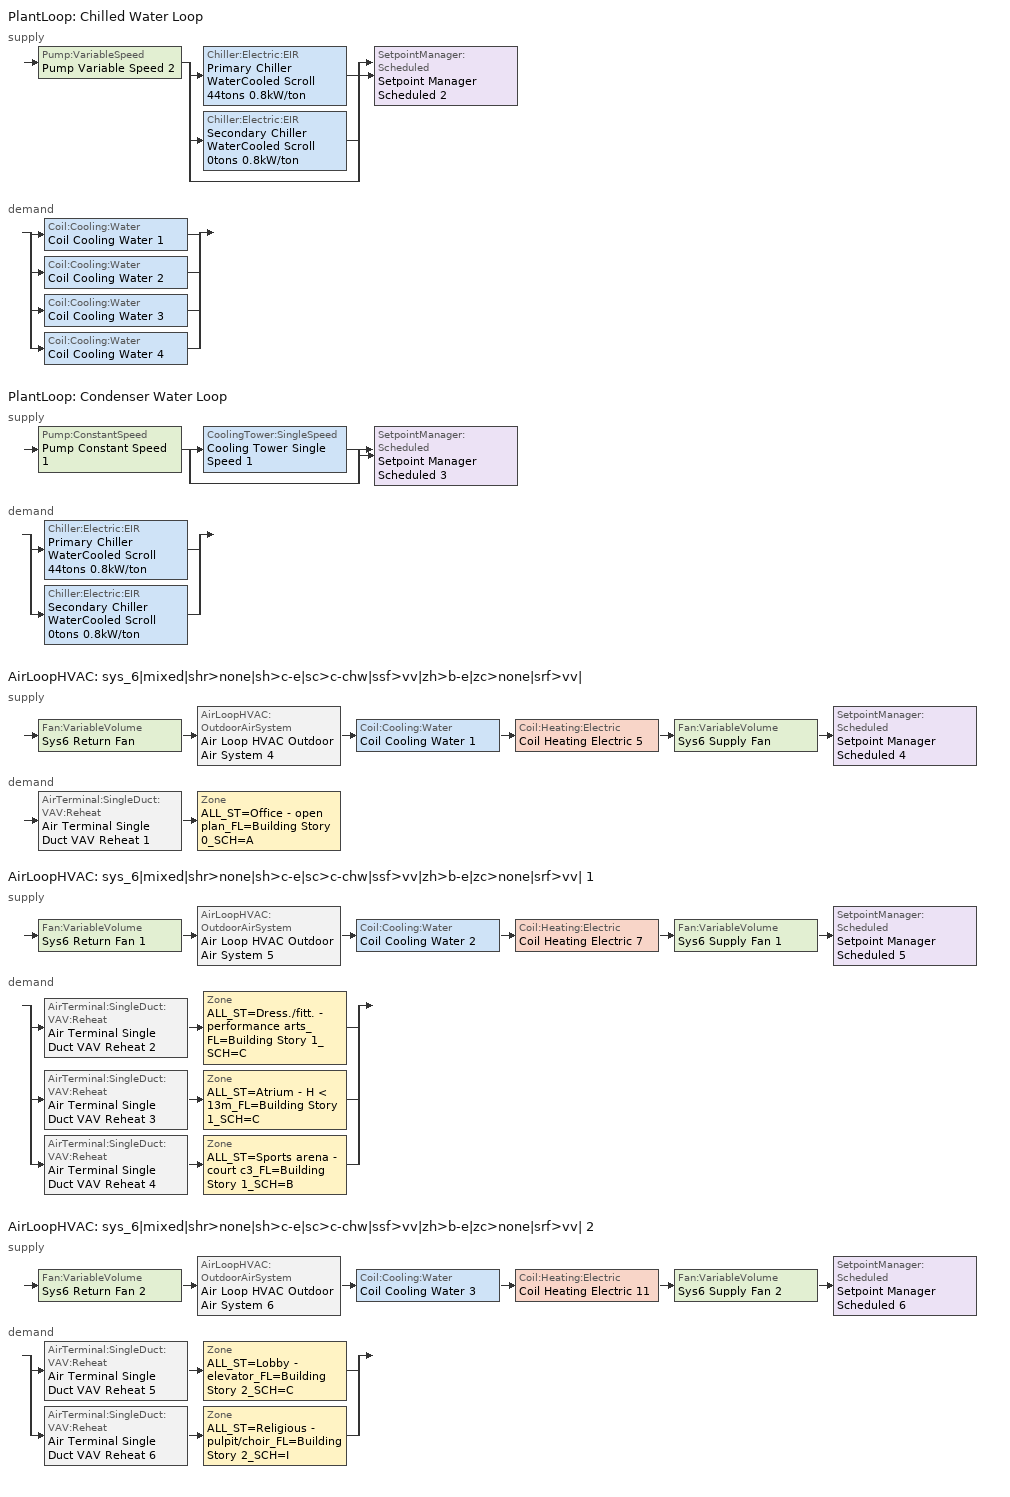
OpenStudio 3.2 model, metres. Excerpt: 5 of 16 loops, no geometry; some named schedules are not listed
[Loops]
PlantLoop 'Chilled Water Loop'
 supply: Pump:VariableSpeed 'Pump Variable Speed 2' > split
  | Chiller:Electric:EIR 'Primary Chiller WaterCooled Scroll 44tons 0.8kW/ton'
  | Chiller:Electric:EIR 'Secondary Chiller WaterCooled Scroll 0tons 0.8kW/ton'
  | bypass
  join > SetpointManager:Scheduled 'Setpoint Manager Scheduled 2'
 demand: split
  | Coil:Cooling:Water 'Coil Cooling Water 1'
  | Coil:Cooling:Water 'Coil Cooling Water 2'
  | Coil:Cooling:Water 'Coil Cooling Water 3'
  | Coil:Cooling:Water 'Coil Cooling Water 4'
PlantLoop 'Condenser Water Loop'
 supply: Pump:ConstantSpeed 'Pump Constant Speed 1' > split
  | CoolingTower:SingleSpeed 'Cooling Tower Single Speed 1'
  | bypass
  join > SetpointManager:Scheduled 'Setpoint Manager Scheduled 3'
 demand: split
  | Chiller:Electric:EIR 'Primary Chiller WaterCooled Scroll 44tons 0.8kW/ton'
  | Chiller:Electric:EIR 'Secondary Chiller WaterCooled Scroll 0tons 0.8kW/ton'
AirLoopHVAC 'sys_6|mixed|shr>none|sh>c-e|sc>c-chw|ssf>vv|zh>b-e|zc>none|srf>vv|'
 supply: Fan:VariableVolume 'Sys6 Return Fan' > AirLoopHVAC:OutdoorAirSystem 'Air Loop HVAC Outdoor Air System 4' > Coil:Cooling:Water 'Coil Cooling Water 1' > Coil:Heating:Electric 'Coil Heating Electric 5' > Fan:VariableVolume 'Sys6 Supply Fan' > SetpointManager:Scheduled 'Setpoint Manager Scheduled 4'
 demand: AirTerminal:SingleDuct:VAV:Reheat 'Air Terminal Single Duct VAV Reheat 1' > Zone 'ALL_ST=Office - open plan_FL=Building Story 0_SCH=A'
AirLoopHVAC 'sys_6|mixed|shr>none|sh>c-e|sc>c-chw|ssf>vv|zh>b-e|zc>none|srf>vv| 1'
 supply: Fan:VariableVolume 'Sys6 Return Fan 1' > AirLoopHVAC:OutdoorAirSystem 'Air Loop HVAC Outdoor Air System 5' > Coil:Cooling:Water 'Coil Cooling Water 2' > Coil:Heating:Electric 'Coil Heating Electric 7' > Fan:VariableVolume 'Sys6 Supply Fan 1' > SetpointManager:Scheduled 'Setpoint Manager Scheduled 5'
 demand: split
  | AirTerminal:SingleDuct:VAV:Reheat 'Air Terminal Single Duct VAV Reheat 2' > Zone 'ALL_ST=Dress./fitt. - performance arts_FL=Building Story 1_SCH=C'
  | AirTerminal:SingleDuct:VAV:Reheat 'Air Terminal Single Duct VAV Reheat 3' > Zone 'ALL_ST=Atrium - H < 13m_FL=Building Story 1_SCH=C'
  | AirTerminal:SingleDuct:VAV:Reheat 'Air Terminal Single Duct VAV Reheat 4' > Zone 'ALL_ST=Sports arena - court c3_FL=Building Story 1_SCH=B'
AirLoopHVAC 'sys_6|mixed|shr>none|sh>c-e|sc>c-chw|ssf>vv|zh>b-e|zc>none|srf>vv| 2'
 supply: Fan:VariableVolume 'Sys6 Return Fan 2' > AirLoopHVAC:OutdoorAirSystem 'Air Loop HVAC Outdoor Air System 6' > Coil:Cooling:Water 'Coil Cooling Water 3' > Coil:Heating:Electric 'Coil Heating Electric 11' > Fan:VariableVolume 'Sys6 Supply Fan 2' > SetpointManager:Scheduled 'Setpoint Manager Scheduled 6'
 demand: split
  | AirTerminal:SingleDuct:VAV:Reheat 'Air Terminal Single Duct VAV Reheat 5' > Zone 'ALL_ST=Lobby - elevator_FL=Building Story 2_SCH=C'
  | AirTerminal:SingleDuct:VAV:Reheat 'Air Terminal Single Duct VAV Reheat 6' > Zone 'ALL_ST=Religious - pulpit/choir_FL=Building Story 2_SCH=I'
[Sizing:Zone] Zone Cooling Design Supply Air Temperature Input Method=TemperatureDifference; Zone Cooling Design Supply Air Temperature {C}=14; Zone Cooling Design Supply Air Temperature Difference {deltaC}=11; Zone Heating Design Supply Air Temperature Input Method=TemperatureDifference; Zone Heating Design Supply Air Temperature {C}=40; Zone Heating Design Supply Air Temperature Difference {deltaC}=21; Zone Cooling Design Supply Air Humidity Ratio {kg-H2O/kg-air}=0.0085; Zone Heating Design Supply Air Humidity Ratio {kg-H2O/kg-air}=0.008; Zone Heating Sizing Factor=1.3; Zone Cooling Sizing Factor=1.1; Cooling Design Air Flow Method=DesignDay; Heating Design Air Flow Method=DesignDay; Account for Dedicated Outdoor Air System=No; Dedicated Outdoor Air System Control Strategy=NeutralSupplyAir; Dedicated Outdoor Air Low Setpoint Temperature for Design {C}=autosize; Dedicated Outdoor Air High Setpoint Temperature for Design {C}=autosize
ALL_ST=Atrium - H < 13m_FL=Building Story 1_SCH=C; ALL_ST=Sports arena - court c3_FL=Building Story 1_SCH=B; ALL_ST=Office - open plan_FL=Building Story 0_SCH=A; ALL_ST=Dress./fitt. - performance arts_FL=Building Story 1_SCH=C; ALL_ST=Lobby - elevator_FL=Building Story 2_SCH=C; ALL_ST=Religious - pulpit/choir_FL=Building Story 2_SCH=I
[Zone equipment]
ALL_ST=Atrium - H < 13m_FL=Building Story 1_SCH=C: Zone HVAC Baseboard Convective Electric 12, Air Terminal Single Duct VAV Reheat 3
ALL_ST=Sports arena - court c3_FL=Building Story 1_SCH=B: Zone HVAC Baseboard Convective Electric 13, Air Terminal Single Duct VAV Reheat 4
ALL_ST=Office - open plan_FL=Building Story 0_SCH=A: Zone HVAC Baseboard Convective Electric 10, Air Terminal Single Duct VAV Reheat 1
ALL_ST=Dress./fitt. - performance arts_FL=Building Story 1_SCH=C: Zone HVAC Baseboard Convective Electric 11, Air Terminal Single Duct VAV Reheat 2
ALL_ST=Lobby - elevator_FL=Building Story 2_SCH=C: Zone HVAC Baseboard Convective Electric 14, Air Terminal Single Duct VAV Reheat 5
ALL_ST=Religious - pulpit/choir_FL=Building Story 2_SCH=I: Zone HVAC Baseboard Convective Electric 15, Air Terminal Single Duct VAV Reheat 6
[PlantLoop] Glycol Concentration=0; Plant Loop Volume {m3}=Autocalculate; Load Distribution Scheme=Optimal
Chilled Water Loop; Condenser Water Loop
[Sizing:Plant] Loop Design Temperature Difference {deltaC}=6; Sizing Option=NonCoincident; Zone Timesteps in Averaging Window=1; Coincident Sizing Factor Mode=None
Name | Loop Type | Design Loop Exit Temperature {C}
Chilled Water Loop | Cooling | 7
Condenser Water Loop | Condenser | 29
[Pump:VariableSpeed]
Pump Variable Speed 2: Motor Efficiency=0.865; Pump Control Type=Intermittent; Skin Loss Radiative Fraction=0.5; Design Power Sizing Method=PowerPerFlowPerPressure; Design Electric Power per Unit Flow Rate {W/(m3/s)}=348701.1; Design Shaft Power per Unit Flow Rate per Unit Head {W-s/m3-Pa}=1.28205; Design Minimum Flow Rate Fraction=0
[AirLoopHVAC] Design Supply Air Flow Rate {m3/s}=autosize; Design Return Air Flow Fraction of Supply Air Flow=1
Name | Availability Schedule
sys_6|mixed|shr>none|sh>c-e|sc>c-chw|ssf>vv|zh>b-e|zc>none|srf>vv| | sys_6|mixed|shr>none|sh>c-e|sc>c-chw|ssf>vv|zh>b-e|zc>none|srf>vv| Occ Sch
sys_6|mixed|shr>none|sh>c-e|sc>c-chw|ssf>vv|zh>b-e|zc>none|srf>vv| 1 | sys_6|mixed|shr>none|sh>c-e|sc>c-chw|ssf>vv|zh>b-e|zc>none|srf>vv| 1 Occ Sch
sys_6|mixed|shr>none|sh>c-e|sc>c-chw|ssf>vv|zh>b-e|zc>none|srf>vv| 2 | sys_6|mixed|shr>none|sh>c-e|sc>c-chw|ssf>vv|zh>b-e|zc>none|srf>vv| 2 Occ Sch
[Sizing:System] Type of Load to Size On=Sensible; Design Outdoor Air Flow Rate {m3/s}=Autosize; Central Heating Maximum System Air Flow Ratio=0.3; Preheat Design Temperature {C}=7; Preheat Design Humidity Ratio {kg-H2O/kg-Air}=0.008; Precool Design Temperature {C}=12.8; Precool Design Humidity Ratio {kg-H2O/kg-Air}=0.008; Central Cooling Design Supply Air Temperature {C}=13; Central Heating Design Supply Air Temperature {C}=13.1; Sizing Option=NonCoincident; 100% Outdoor Air in Cooling=No; 100% Outdoor Air in Heating=No; Central Cooling Design Supply Air Humidity Ratio {kg-H2O/kg-Air}=0.0085; Central Heating Design Supply Air Humidity Ratio {kg-H2O/kg-Air}=0.008; Cooling Design Air Flow Method=DesignDay; Cooling Design Air Flow Rate {m3/s}=0; Heating Design Air Flow Method=DesignDay; Heating Design Air Flow Rate {m3/s}=0; System Outdoor Air Method=ZoneSum; Zone Maximum Outdoor Air Fraction=1; Cooling Supply Air Flow Rate Per Floor Area {m3/s-m2}=0.00996765; Cooling Fraction of Autosized Cooling Supply Air Flow Rate=1; Cooling Supply Air Flow Rate Per Unit Cooling Capacity {m3/s-W}=3.94755e-05; Heating Supply Air Flow Rate Per Floor Area {m3/s-m2}=0.00996765; Heating Fraction of Autosized Heating Supply Air Flow Rate=1; Heating Fraction of Autosized Cooling Supply Air Flow Rate=1; Heating Supply Air Flow Rate Per Unit Heating Capacity {m3/s-W}=3.15882e-05; Cooling Design Capacity Method=CoolingDesignCapacity; Cooling Design Capacity {W}=autosize; Cooling Design Capacity Per Floor Area {W/m2}=234.7; Fraction of Autosized Cooling Design Capacity=1; Heating Design Capacity Method=HeatingDesignCapacity; Heating Design Capacity {W}=autosize; Heating Design Capacity Per Floor Area {W/m2}=157; Fraction of Autosized Heating Design Capacity=1; Central Cooling Capacity Control Method=OnOff
sys_6|mixed|shr>none|sh>c-e|sc>c-chw|ssf>vv|zh>b-e|zc>none|srf>vv|; sys_6|mixed|shr>none|sh>c-e|sc>c-chw|ssf>vv|zh>b-e|zc>none|srf>vv| 1; sys_6|mixed|shr>none|sh>c-e|sc>c-chw|ssf>vv|zh>b-e|zc>none|srf>vv| 2
[Coil:Heating:Electric] Availability Schedule=Always On Discrete
Coil Heating Electric 5; Coil Heating Electric 6; Coil Heating Electric 7; Coil Heating Electric 8; Coil Heating Electric 9; Coil Heating Electric 10; Coil Heating Electric 11; Coil Heating Electric 12; Coil Heating Electric 13
[Controller:OutdoorAir] Minimum Outdoor Air Flow Rate {m3/s}=autosize; Maximum Outdoor Air Flow Rate {m3/s}=Autosize; Economizer Control Action Type=ModulateFlow; Lockout Type=NoLockout; Minimum Limit Type=FixedMinimum; High Humidity Control=No; Heat Recovery Bypass Control Type=BypassWhenWithinEconomizerLimits
Name | Economizer Control Type | Economizer Maximum Limit Dry-Bulb Temperature {C} | Economizer Maximum Limit Enthalpy {J/kg} | Economizer Minimum Limit Dry-Bulb Temperature {C} | Minimum Outdoor Air Schedule | Controller Mechanical Ventilation
Controller Outdoor Air 4 | NoEconomizer | 28 | 64000 | -100 | sys_6|mixed|shr>none|sh>c-e|sc>c-chw|ssf>vv|zh>b-e|zc>none|srf>vv| Occ Sch | Controller Mechanical Ventilation 4
Controller Outdoor Air 5 | DifferentialEnthalpy |  |  |  | sys_6|mixed|shr>none|sh>c-e|sc>c-chw|ssf>vv|zh>b-e|zc>none|srf>vv| 1 Occ Sch | Controller Mechanical Ventilation 5
Controller Outdoor Air 6 | DifferentialEnthalpy |  |  |  | sys_6|mixed|shr>none|sh>c-e|sc>c-chw|ssf>vv|zh>b-e|zc>none|srf>vv| 2 Occ Sch | Controller Mechanical Ventilation 6
[Controller:MechanicalVentilation] Availability Schedule=Always On Discrete; System Outdoor Air Method=ZoneSum
Controller Mechanical Ventilation 4; Controller Mechanical Ventilation 5; Controller Mechanical Ventilation 6
[AirLoopHVAC:OutdoorAirSystem]
Name | Controller
Air Loop HVAC Outdoor Air System 4 | Controller Outdoor Air 4
Air Loop HVAC Outdoor Air System 5 | Controller Outdoor Air 5
Air Loop HVAC Outdoor Air System 6 | Controller Outdoor Air 6
[SetpointManager:Scheduled] Control Variable=Temperature
Name | Schedule
Setpoint Manager Scheduled 2 | CHW Temp
Setpoint Manager Scheduled 3 | CW Temp
Setpoint Manager Scheduled 4 | Supply Air Temp
Setpoint Manager Scheduled 5 | Supply Air Temp 1
Setpoint Manager Scheduled 6 | Supply Air Temp 2
[ZoneHVAC:Baseboard:Convective:Electric] Availability Schedule=Always On Discrete; Nominal Capacity {W}=autosize; Efficiency=1
Zone HVAC Baseboard Convective Electric 10; Zone HVAC Baseboard Convective Electric 11; Zone HVAC Baseboard Convective Electric 12; Zone HVAC Baseboard Convective Electric 13; Zone HVAC Baseboard Convective Electric 14; Zone HVAC Baseboard Convective Electric 15
[Chiller:Electric:EIR] Reference COP {W/W}=4.5032; Reference Chilled Water Flow Rate {m3/s}=Autosize; Cooling Capacity Function of Temperature Curve=WaterCooled_Scroll_CAPFT_NECB2011; Electric Input to Cooling Output Ratio Function of Temperature Curve=WaterCooled_Scroll_EIRFT_NECB2011; Electric Input to Cooling Output Ratio Function of Part Load Ratio Curve=WaterCooled_Scroll_EIRFPLR_NECB2011; Minimum Part Load Ratio=0.25; Minimum Unloading Ratio=0.25; Condenser Type=WaterCooled; Chiller Flow Mode=LeavingSetpointModulated; Design Heat Recovery Water Flow Rate {m3/s}=Autosize; Sizing Factor=1; Basin Heater Capacity {W/K}=0; Basin Heater Setpoint Temperature {C}=10; Condenser Heat Recovery Relative Capacity Fraction=1
Name | Reference Capacity {W}
Primary Chiller WaterCooled Scroll 44tons 0.8kW/ton | 155192
Secondary Chiller WaterCooled Scroll 0tons 0.8kW/ton | 0.001
[Pump:ConstantSpeed]
Pump Constant Speed 1: Rated Flow Rate {m3/s}=autosize; Rated Pump Head {Pa}=179352; Rated Power Consumption {W}=autosize; Motor Efficiency=0.895; Fraction of Motor Inefficiencies to Fluid Stream=0; Pump Control Type=Intermittent; Design Power Sizing Method=PowerPerFlowPerPressure; Design Electric Power per Unit Flow Rate {W/(m3/s)}=348701.1; Design Shaft Power per Unit Flow Rate per Unit Head {W-s/m3-Pa}=1.28205
[CoolingTower:SingleSpeed]
Cooling Tower Single Speed 1: Design Water Flow Rate {m3/s}=autosize; Design Air Flow Rate {m3/s}=autosize; Fan Power at Design Air Flow Rate {W}=autosize; U-Factor Times Area Value at Design Air Flow Rate {W/K}=autosize; Air Flow Rate in Free Convection Regime {m3/s}=autosize; U-Factor Times Area Value at Free Convection Air Flow Rate {W/K}=autosize; Performance Input Method=UFactorTimesAreaAndDesignWaterFlowRate; Free Convection Capacity {W}=0; Basin Heater Capacity {W/K}=0; Evaporation Loss Mode=LossFactor; Evaporation Loss Factor {percent/K}=0.2; Drift Loss Percent {percent}=0.008; Blowdown Calculation Mode=ConcentrationRatio; Blowdown Concentration Ratio=3; Capacity Control=FanCycling; Number of Cells=1; Cell Control=MinimalCell; Cell Minimum  Water Flow Rate Fraction=0.33; Cell Maximum Water Flow Rate Fraction=2.5; Sizing Factor=1; Free Convection Air Flow Rate Sizing Factor=0.1; Free Convection U-Factor Times Area Value Sizing Factor=0.1; Heat Rejection Capacity and Nominal Capacity Sizing Ratio=1.25; Free Convection Nominal Capacity Sizing Factor=0.1; Design Inlet Air Dry-Bulb Temperature {C}=35; Design Inlet Air Wet-Bulb Temperature {C}=24; Design Approach Temperature {deltaC}=5; Design Range Temperature {deltaC}=6
[Fan:VariableVolume] Availability Schedule=Always On Discrete; Maximum Flow Rate {m3/s}=Autosize; Fan Power Minimum Flow Rate Input Method=Fraction; Fan Power Minimum Flow Fraction=0.68; Fan Power Minimum Air Flow Rate {m3/s}=0; Motor In Airstream Fraction=1; Fan Power Coefficient 1=-2.4176; Fan Power Coefficient 2=9.5874; Fan Power Coefficient 3=-11.559; Fan Power Coefficient 4=5.4009; Fan Power Coefficient 5=0
Name | Fan Total Efficiency | Pressure Rise {Pa} | Motor Efficiency
Sys6 Supply Fan; Sys6 Supply Fan 1; Sys6 Supply Fan 2 | 0.549965 | 1000 | 0.8461
Sys6 Return Fan; Sys6 Return Fan 1; Sys6 Return Fan 2 | 0.299975 | 250 | 0.4615
[Coil:Cooling:Water] Availability Schedule=Always On Discrete
Coil Cooling Water 1; Coil Cooling Water 2; Coil Cooling Water 3; Coil Cooling Water 4
[Controller:WaterCoil] Action=Reverse; Minimum Actuated Flow {m3/s}=0
Name | Water Coil
Controller Water Coil 1 | Coil Cooling Water 1
Controller Water Coil 2 | Coil Cooling Water 2
Controller Water Coil 3 | Coil Cooling Water 3
Controller Water Coil 4 | Coil Cooling Water 4
[AirTerminal:SingleDuct:VAV:Reheat] Availability Schedule=Always On Discrete; Maximum Air Flow Rate {m3/s}=AutoSize; Zone Minimum Air Flow Input Method=Constant; Constant Minimum Air Flow Fraction=0.3; Maximum Hot Water or Steam Flow Rate {m3/s}=AutoSize; Minimum Hot Water or Steam Flow Rate {m3/s}=0; Convergence Tolerance=0.001; Damper Heating Action=Normal; Maximum Flow per Zone Floor Area During Reheat {m3/s-m2}=AutoSize; Maximum Reheat Air Temperature {C}=43; Control For Outdoor Air=No
Name | Fixed Minimum Air Flow Rate {m3/s} | Reheat Coil | Maximum Flow Fraction During Reheat
Air Terminal Single Duct VAV Reheat 1 | 0.129904 | Coil Heating Electric 6 | AutoSize
Air Terminal Single Duct VAV Reheat 2 | 0.129904 | Coil Heating Electric 8 | 0.5
Air Terminal Single Duct VAV Reheat 3 | 0.3 | Coil Heating Electric 9 | 0.5
Air Terminal Single Duct VAV Reheat 4 | 0.6 | Coil Heating Electric 10 | 0.5
Air Terminal Single Duct VAV Reheat 5 | 0.8 | Coil Heating Electric 12 | 0.5
Air Terminal Single Duct VAV Reheat 6 | 0.6 | Coil Heating Electric 13 | 0.5
[Schedule:Ruleset]
Name | Default Day Schedule | Summer Design Day Schedule | Winter Design Day Schedule
CHW Temp | Schedule Day 4
CW Temp | Schedule Day 5
Supply Air Temp | Supply Air Temp Default
Supply Air Temp 1 | Supply Air Temp Default 1
Supply Air Temp 2 | Supply Air Temp Default 2
sys_6|mixed|shr>none|sh>c-e|sc>c-chw|ssf>vv|zh>b-e|zc>none|srf>vv| Occ Sch | sys_6|mixed|shr>none|sh>c-e|sc>c-chw|ssf>vv|zh>b-e|zc>none|srf>vv| Occ Sch Default | sys_6|mixed|shr>none|sh>c-e|sc>c-chw|ssf>vv|zh>b-e|zc>none|srf>vv| Occ Sch Summer Design Day | sys_6|mixed|shr>none|sh>c-e|sc>c-chw|ssf>vv|zh>b-e|zc>none|srf>vv| Occ Sch Winter Design Day
sys_6|mixed|shr>none|sh>c-e|sc>c-chw|ssf>vv|zh>b-e|zc>none|srf>vv| 1 Occ Sch | sys_6|mixed|shr>none|sh>c-e|sc>c-chw|ssf>vv|zh>b-e|zc>none|srf>vv| 1 Occ Sch Default | sys_6|mixed|shr>none|sh>c-e|sc>c-chw|ssf>vv|zh>b-e|zc>none|srf>vv| 1 Occ Sch Summer Design Day | sys_6|mixed|shr>none|sh>c-e|sc>c-chw|ssf>vv|zh>b-e|zc>none|srf>vv| 1 Occ Sch Winter Design Day
sys_6|mixed|shr>none|sh>c-e|sc>c-chw|ssf>vv|zh>b-e|zc>none|srf>vv| 2 Occ Sch | sys_6|mixed|shr>none|sh>c-e|sc>c-chw|ssf>vv|zh>b-e|zc>none|srf>vv| 2 Occ Sch Default | sys_6|mixed|shr>none|sh>c-e|sc>c-chw|ssf>vv|zh>b-e|zc>none|srf>vv| 2 Occ Sch Summer Design Day | sys_6|mixed|shr>none|sh>c-e|sc>c-chw|ssf>vv|zh>b-e|zc>none|srf>vv| 2 Occ Sch Winter Design Day
[Schedule:Day]
Schedule Day 4: 1, 0, 7, 2, 0, 7, 3, 0, 7, 4, 0, 7, 5, 0, 7, 6, 0, 7, 7, 0, 7, 8, 0, 7, 9, 0, 7, 10, 0, 7, 11, 0, 7, 12, 0, 7, 13, 0, 7, 14, 0, 7, 15, 0, 7, 16, 0, 7, 17, 0, 7, 18, 0, 7, 19, 0, 7, 20, 0, 7, 21, 0, 7, 22, 0, 7, 23, 0, 7, 24, 0, 7
sys_6|mixed|shr>none|sh>c-e|sc>c-chw|ssf>vv|zh>b-e|zc>none|srf>vv| Occ Sch Default: 8, 0, 0, 19, 0, 1, 24, 0, 0
sys_6|mixed|shr>none|sh>c-e|sc>c-chw|ssf>vv|zh>b-e|zc>none|srf>vv| Occ Sch Winter Design Day; sys_6|mixed|shr>none|sh>c-e|sc>c-chw|ssf>vv|zh>b-e|zc>none|srf>vv| Occ Sch Summer Design Day; sys_6|mixed|shr>none|sh>c-e|sc>c-chw|ssf>vv|zh>b-e|zc>none|srf>vv| 1 Occ Sch Winter Design Day; sys_6|mixed|shr>none|sh>c-e|sc>c-chw|ssf>vv|zh>b-e|zc>none|srf>vv| 1 Occ Sch Summer Design Day; sys_6|mixed|shr>none|sh>c-e|sc>c-chw|ssf>vv|zh>b-e|zc>none|srf>vv| 2 Occ Sch Winter Design Day; sys_6|mixed|shr>none|sh>c-e|sc>c-chw|ssf>vv|zh>b-e|zc>none|srf>vv| 2 Occ Sch Summer Design Day: 24, 0, 1
sys_6|mixed|shr>none|sh>c-e|sc>c-chw|ssf>vv|zh>b-e|zc>none|srf>vv| 1 Occ Sch Default: 1, 0, 1, 10, 0, 0, 24, 0, 1
sys_6|mixed|shr>none|sh>c-e|sc>c-chw|ssf>vv|zh>b-e|zc>none|srf>vv| 2 Occ Sch Default: 10, 0, 0, 24, 0, 1
[Schedule:Rule] Date Specification Type=DateRange; Start Month=1; Start Day=1; End Month=12; End Day=31
Name | Schedule Ruleset | Rule Order | Day Schedule | Apply Sunday | Apply Monday | Apply Tuesday | Apply Wednesday | Apply Thursday | Apply Friday | Apply Saturday
wkdCHW Temp rule | CHW Temp | 2 | wkdCHW Temp 1 | No | Yes | Yes | Yes | Yes | Yes | No
satCHW Temprule | CHW Temp | 1 | satCHW Temp 1 | No | No | No | No | No | No | Yes
sunCHW Temprule | CHW Temp | 0 | sunCHW Temp 1 | Yes | No | No | No | No | No | No
sys_6|mixed|shr>none|sh>c-e|sc>c-chw|ssf>vv|zh>b-e|zc>none|srf>vv| Occ Sch Sunday Rule | sys_6|mixed|shr>none|sh>c-e|sc>c-chw|ssf>vv|zh>b-e|zc>none|srf>vv| Occ Sch | 0 | sys_6|mixed|shr>none|sh>c-e|sc>c-chw|ssf>vv|zh>b-e|zc>none|srf>vv| Occ Sch Sunday | Yes |  |  |  |  |  | Yes
sys_6|mixed|shr>none|sh>c-e|sc>c-chw|ssf>vv|zh>b-e|zc>none|srf>vv| 1 Occ Sch Saturday Rule | sys_6|mixed|shr>none|sh>c-e|sc>c-chw|ssf>vv|zh>b-e|zc>none|srf>vv| 1 Occ Sch | 1 | sys_6|mixed|shr>none|sh>c-e|sc>c-chw|ssf>vv|zh>b-e|zc>none|srf>vv| 1 Occ Sch Saturday |  |  |  |  |  |  | Yes
sys_6|mixed|shr>none|sh>c-e|sc>c-chw|ssf>vv|zh>b-e|zc>none|srf>vv| 1 Occ Sch Sunday Rule | sys_6|mixed|shr>none|sh>c-e|sc>c-chw|ssf>vv|zh>b-e|zc>none|srf>vv| 1 Occ Sch | 0 | sys_6|mixed|shr>none|sh>c-e|sc>c-chw|ssf>vv|zh>b-e|zc>none|srf>vv| 1 Occ Sch Sunday | Yes
sys_6|mixed|shr>none|sh>c-e|sc>c-chw|ssf>vv|zh>b-e|zc>none|srf>vv| 2 Occ Sch Sunday Rule | sys_6|mixed|shr>none|sh>c-e|sc>c-chw|ssf>vv|zh>b-e|zc>none|srf>vv| 2 Occ Sch | 0 | sys_6|mixed|shr>none|sh>c-e|sc>c-chw|ssf>vv|zh>b-e|zc>none|srf>vv| 2 Occ Sch Sunday | Yes
[Schedule:Constant]
Always On Discrete: Value=1
[Curve:Biquadratic] Minimum Value of x=5; Maximum Value of x=10; Minimum Value of y=24; Maximum Value of y=35
Name | Coefficient1 Constant | Coefficient2 x | Coefficient3 x**2 | Coefficient4 y | Coefficient5 y**2 | Coefficient6 x*y
WaterCooled_Scroll_CAPFT_NECB2011 | 0.94418 | 0.0337102 | 9.75564e-05 | -0.00322114 | -4.91832e-05 | -0.000177584
WaterCooled_Scroll_EIRFT_NECB2011 | 0.727393 | -0.0118922 | 0.000541177 | 0.00187934 | 0.000473461 | -0.000711472
[Curve:Quadratic]
WaterCooled_Scroll_EIRFPLR_NECB2011: Coefficient1 Constant=0.04412; Coefficient2 x=0.640367; Coefficient3 x**2=0.319555; Minimum Value of x=0; Maximum Value of x=1
